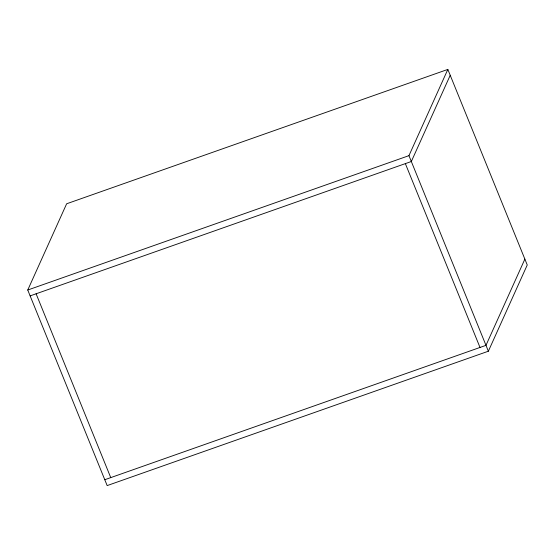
<?xml version="1.0" encoding="UTF-8"?>
<svg xmlns="http://www.w3.org/2000/svg" width="555" height="555" viewBox="0 0 555 555"><rect width="100%" height="100%" fill="white"/><g stroke="black" fill="none" stroke-linecap="round" stroke-linejoin="round"><path stroke-width="0.83" d="M27.75 290.022L66.635 203.782L447.836 69.41L527.25 264.978L488.365 351.218L107.164 485.59L27.75 290.022L408.952 155.65L447.836 69.41M450.223 75.279L411.331 161.512L30.13 295.891M524.87 259.109L485.979 345.349L104.777 479.721M408.952 155.65L488.365 351.218M405.358 163.621L480.006 347.458M36.103 293.782L110.75 477.619"/></g></svg>
